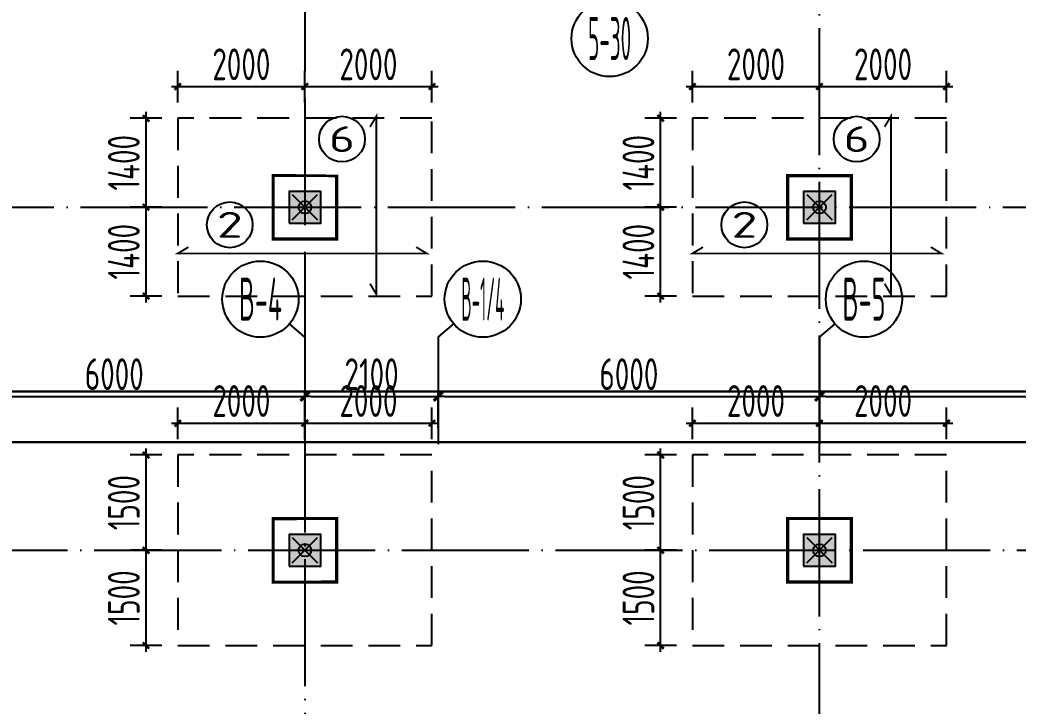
# Model space of a CAD drawing. Extents: x -57409 to 252654, y -8259 to 229119.
# Drawn here: x 67493 to 83203, y 122011 to 132811 of the extents above; entities that cross this region are included whole.
import ezdxf
from ezdxf.enums import TextEntityAlignment as Align

# ---------------------------------------------------------------- set-up
doc = ezdxf.new("R2010")
doc.units = 0
doc.header["$LTSCALE"] = 100
doc.header["$PDMODE"] = 35
doc.header["$PDSIZE"] = 200
doc.linetypes.add('DASHED', pattern=[0.75, 0.5, -0.25])
doc.linetypes.add('DOTE', pattern=[2.4200000000000004, 2, -0.2, 0.02, -0.2])
doc.layers.get('0').update_dxf_attribs({"linetype": 'CONTINUOUS'})
doc.layers.get('Defpoints').update_dxf_attribs({"linetype": 'CONTINUOUS'})
for name, color, linetype in [('B-TEXT', 3, 'CONTINUOUS'), ('codim', 7, 'CONTINUOUS'), ('COLU', 7, 'CONTINUOUS'), ('CT', 2, 'CONTINUOUS'), ('dote', 253, 'DOTE'), ('h填实-柱墙', 254, 'CONTINUOUS'), ('Z-AXIS', 3, 'CONTINUOUS'), ('Z-TEXT', 2, 'CONTINUOUS'), ('z柱下板带', 140, 'CONTINUOUS'), ('板底钢筋', 24, 'CONTINUOUS')]:
    doc.layers.add(name, color=color, linetype=linetype)
doc.layers.add('重心计算', color=7, linetype='CONTINUOUS', plot=False)
doc.styles.add('_TCH_AXIS', font='tssdeng.shx', dxfattribs={"width": 0.7, "bigfont": 'tssdchn.shx'})
doc.styles.add('COMPLEX', font='tssdeng.shx', dxfattribs={"width": 0.7, "bigfont": 'tssdchn.shx'})
doc.styles.add('Jgcad-DIM', font='tssdeng.shx', dxfattribs={"width": 0.7, "bigfont": 'tssdchn.shx'})
doc.styles.add('TSSD_Dimension', font='tssdeng.shx', dxfattribs={"width": 0.7})
doc.dimstyles.new('TSSD_100_100$0', dxfattribs={"dimtxt": 300, "dimasz": 100, "dimexe": 100, "dimexo": 250, "dimgap": 100, "dimtad": 1, "dimdec": 0, "dimzin": 0, "dimdsep": 46, "dimtxsty": 'TSSD_Dimension', "dimblk": '_tsdbk', "dimblk1": '_tsdbk', "dimblk2": '_tsdbk', "dimsah": 1, "dimcen": 0, "dimdle": 100, "dimclrt": 7, "dimadec": 0, "dimazin": 0, "dimtfac": 1, "dimtdec": 0, "dimtix": 1, "dimtmove": 2, "dimatfit": 3, "dimldrblk": '_tsdbk', "dimfxl": 1, "dimtolj": 1, "dimtzin": 0, "dimarcsym": 0})

# ---------------------------------------------------------------- blocks, each defined once
blk = doc.blocks.new('_tsdbk')
blk.add_line((-1, 0), (0, 0))
at = {"const_width": 0.5}
blk.add_lwpolyline([(-0.7000000000000001, -0.7000000000000001), (0.7000000000000001, 0.7000000000000001)], dxfattribs=at)
blk = doc.blocks.new('*D197')
at = {"layer": 'Defpoints', "color": 0}
for p in [(71977.64116101834, 126884.3521640792), (65977.64116101805, 126132.6482850613), (71977.64116101834, 126132.6482850611)]:
    blk.add_point(p, dxfattribs=at)
at = {"layer": 'Z-AXIS', "color": 0, "lineweight": -2}
for p, q in [((65977.64116101805, 126382.6482850613), (65977.64116101805, 126984.3521640792)), ((71977.64116101834, 126382.6482850611), (71977.64116101834, 126984.3521640792)), ((66077.64116101805, 126884.3521640792), (71877.64116101834, 126884.3521640792))]:
    blk.add_line(p, q, dxfattribs=at)
at = {"layer": 'Z-AXIS', "color": 0, "lineweight": -2, "xscale": 100, "yscale": 100, "zscale": 100, "rotation": 180}
blk.add_blockref('_tsdbk', (65977.64116101805, 126884.3521640792), dxfattribs=at)
at = {"layer": 'Z-AXIS', "color": 0, "lineweight": -2, "xscale": 100, "yscale": 100, "zscale": 100}
blk.add_blockref('_tsdbk', (71977.64116101834, 126884.3521640792), dxfattribs=at)
at = {"layer": 'Z-AXIS', "color": 7, "insert": (68977.6411610182, 127234.3521640792), "char_height": 500, "attachment_point": 5, "style": 'TSSD_Dimension'}
blk.add_mtext('\\A1;6000', dxfattribs=at)
blk = doc.blocks.new('*D198')
at = {"layer": 'Defpoints', "color": 0}
for p in [(88177.6411610198, 126884.3521640787), (80077.64116101974, 126132.648285061), (88177.6411610198, 126132.6482850613)]:
    blk.add_point(p, dxfattribs=at)
at = {"layer": 'Z-AXIS', "color": 0, "lineweight": -2}
for p, q in [((80077.64116101974, 126382.648285061), (80077.64116101974, 126984.3521640787)), ((88177.6411610198, 126382.6482850613), (88177.6411610198, 126984.3521640787)), ((80177.64116101974, 126884.3521640787), (88077.6411610198, 126884.3521640787))]:
    blk.add_line(p, q, dxfattribs=at)
at = {"layer": 'Z-AXIS', "color": 0, "lineweight": -2, "xscale": 100, "yscale": 100, "zscale": 100, "rotation": 180}
blk.add_blockref('_tsdbk', (80077.64116101974, 126884.3521640787), dxfattribs=at)
at = {"layer": 'Z-AXIS', "color": 0, "lineweight": -2, "xscale": 100, "yscale": 100, "zscale": 100}
blk.add_blockref('_tsdbk', (88177.6411610198, 126884.3521640787), dxfattribs=at)
at = {"layer": 'Z-AXIS', "color": 7, "insert": (84127.64116101977, 127234.3521640787), "char_height": 500, "attachment_point": 5, "style": 'TSSD_Dimension'}
blk.add_mtext('\\A1;8100', dxfattribs=at)
blk = doc.blocks.new('_AXISO')
blk.add_circle((2.273736754432321e-13, -5.684341886080801e-14), 0.5)
at = {"layer": 'B-TEXT', "style": 'COMPLEX', "width": 1.450892857142857}
blk.add_attdef('A', text='', height=0.56, dxfattribs=at).set_placement((0.2493750000001, -0.2800000000000296), (0.7493750000001, -0.2800000000000296), align=Align.FIT)
blk = doc.blocks.new('*D210')
at = {"layer": 'Defpoints', "color": 0}
for p in [(80077.64116101858, 126884.3521640788), (74077.64116101828, 126132.648285061), (80077.64116101858, 126132.6482850607)]:
    blk.add_point(p, dxfattribs=at)
at = {"layer": 'Z-AXIS', "color": 0, "lineweight": -2}
for p, q in [((74077.64116101828, 126382.648285061), (74077.64116101828, 126984.3521640788)), ((80077.64116101858, 126382.6482850607), (80077.64116101858, 126984.3521640788)), ((74177.64116101828, 126884.3521640788), (79977.64116101858, 126884.3521640788))]:
    blk.add_line(p, q, dxfattribs=at)
at = {"layer": 'Z-AXIS', "color": 0, "lineweight": -2, "xscale": 100, "yscale": 100, "zscale": 100, "rotation": 180}
blk.add_blockref('_tsdbk', (74077.64116101828, 126884.3521640788), dxfattribs=at)
at = {"layer": 'Z-AXIS', "color": 0, "lineweight": -2, "xscale": 100, "yscale": 100, "zscale": 100}
blk.add_blockref('_tsdbk', (80077.64116101858, 126884.3521640788), dxfattribs=at)
at = {"layer": 'Z-AXIS', "color": 7, "insert": (77077.64116101843, 127234.3521640788), "char_height": 500, "attachment_point": 5, "style": 'TSSD_Dimension'}
blk.add_mtext('\\A1;6000', dxfattribs=at)
blk = doc.blocks.new('*D211')
at = {"layer": 'Defpoints', "color": 0}
for p in [(74077.64116101823, 126884.3521640792), (71977.64116101866, 126132.6482850612), (74077.64116101823, 126132.648285061)]:
    blk.add_point(p, dxfattribs=at)
at = {"layer": 'Z-AXIS', "color": 0, "lineweight": -2}
for p, q in [((71977.64116101866, 126382.6482850612), (71977.64116101866, 126984.3521640792)), ((74077.64116101823, 126382.648285061), (74077.64116101823, 126984.3521640792)), ((72077.64116101866, 126884.3521640792), (73977.64116101823, 126884.3521640792))]:
    blk.add_line(p, q, dxfattribs=at)
at = {"layer": 'Z-AXIS', "color": 0, "lineweight": -2, "xscale": 100, "yscale": 100, "zscale": 100, "rotation": 180}
blk.add_blockref('_tsdbk', (71977.64116101866, 126884.3521640792), dxfattribs=at)
at = {"layer": 'Z-AXIS', "color": 0, "lineweight": -2, "xscale": 100, "yscale": 100, "zscale": 100}
blk.add_blockref('_tsdbk', (74077.64116101823, 126884.3521640792), dxfattribs=at)
at = {"layer": 'Z-AXIS', "color": 7, "insert": (73027.64116101844, 127234.3521640792), "char_height": 500, "attachment_point": 5, "style": 'TSSD_Dimension'}
blk.add_mtext('\\A1;2100', dxfattribs=at)
blk = doc.blocks.new('_ArchTick')
at = {"color": 0, "linetype": 'ByBlock', "const_width": 0.4}
blk.add_lwpolyline([(-0.5, -0.5), (0.5, 0.5)], dxfattribs=at)
blk = doc.blocks.new('*D1781')
at = {"layer": 'codim', "color": 0, "lineweight": -2}
blk.add_line((69477.64116101852, 128362.723042073), (69477.64116101852, 129962.7230420728), dxfattribs=at)
at = {"layer": 'codim', "color": 7, "lineweight": -2}
for p, q in [((69727.64116101852, 129862.7230420728), (69227.64116101852, 129862.7230420728)), ((69727.64116101852, 128462.723042073), (69227.64116101852, 128462.723042073))]:
    blk.add_line(p, q, dxfattribs=at)
at = {"layer": 'Defpoints', "color": 0}
for p in [(69477.64116101852, 129862.7230420728), (69977.64116101852, 129862.7230420728), (69977.64116101852, 128462.723042073)]:
    blk.add_point(p, dxfattribs=at)
at = {"layer": 'codim', "color": 0, "lineweight": -2, "xscale": 100, "yscale": 100, "zscale": 100}
for p, rotation in [((69477.64116101852, 129862.7230420728), 90), ((69477.64116101852, 128462.723042073), 270)]:
    blk.add_blockref('_ArchTick', p, dxfattribs=dict(at, rotation=rotation))
at = {"layer": 'codim', "color": 1, "insert": (69127.6411610185, 129162.7230420729), "char_height": 500, "attachment_point": 5, "rotation": 90, "style": 'Jgcad-DIM'}
blk.add_mtext('\\A1;1400', dxfattribs=at)
blk = doc.blocks.new('*D1782')
at = {"layer": 'codim', "color": 0, "lineweight": -2}
blk.add_line((69477.64116101852, 129762.7230420728), (69477.64116101852, 131362.7230420728), dxfattribs=at)
at = {"layer": 'codim', "color": 7, "lineweight": -2}
for p, q in [((69727.64116101852, 131262.7230420728), (69227.64116101852, 131262.7230420728)), ((69727.64116101852, 129862.7230420728), (69227.64116101852, 129862.7230420728))]:
    blk.add_line(p, q, dxfattribs=at)
at = {"layer": 'Defpoints', "color": 0}
for p in [(69477.64116101852, 131262.7230420728), (69977.64116101852, 131262.7230420728), (69977.64116101852, 129862.7230420728)]:
    blk.add_point(p, dxfattribs=at)
at = {"layer": 'codim', "color": 0, "lineweight": -2, "xscale": 100, "yscale": 100, "zscale": 100}
for p, rotation in [((69477.64116101852, 131262.7230420728), 90), ((69477.64116101852, 129862.7230420728), 270)]:
    blk.add_blockref('_ArchTick', p, dxfattribs=dict(at, rotation=rotation))
at = {"layer": 'codim', "color": 1, "insert": (69127.6411610185, 130562.7230420728), "char_height": 500, "attachment_point": 5, "rotation": 90, "style": 'Jgcad-DIM'}
blk.add_mtext('\\A1;1400', dxfattribs=at)
blk = doc.blocks.new('*D1792')
at = {"layer": 'codim', "color": 7, "lineweight": -2}
for p, q in [((69977.64116101852, 131512.7230420728), (69977.64116101852, 132012.7230420728)), ((71977.64116101852, 131512.7230420728), (71977.64116101852, 132012.7230420728))]:
    blk.add_line(p, q, dxfattribs=at)
at = {"layer": 'codim', "color": 0, "lineweight": -2}
blk.add_line((69877.64116101852, 131762.7230420728), (72077.64116101852, 131762.7230420728), dxfattribs=at)
at = {"layer": 'Defpoints', "color": 0}
for p in [(71977.64116101852, 131762.7230420728), (69977.64116101852, 131262.7230420728), (71977.64116101852, 131262.7230420728)]:
    blk.add_point(p, dxfattribs=at)
at = {"layer": 'codim', "color": 0, "lineweight": -2, "xscale": 100, "yscale": 100, "zscale": 100, "rotation": 180}
blk.add_blockref('_ArchTick', (69977.64116101852, 131762.7230420728), dxfattribs=at)
at = {"layer": 'codim', "color": 0, "lineweight": -2, "xscale": 100, "yscale": 100, "zscale": 100}
blk.add_blockref('_ArchTick', (71977.64116101852, 131762.7230420728), dxfattribs=at)
at = {"layer": 'codim', "color": 1, "insert": (70977.64116101852, 132112.7230420728), "char_height": 500, "attachment_point": 5, "style": 'Jgcad-DIM'}
blk.add_mtext('\\A1;2000', dxfattribs=at)
blk = doc.blocks.new('*D1793')
at = {"layer": 'codim', "color": 7, "lineweight": -2}
for p, q in [((71977.64116101852, 131512.7230420728), (71977.64116101852, 132012.7230420728)), ((73977.64116101852, 131512.723042073), (73977.64116101852, 132012.7230420728))]:
    blk.add_line(p, q, dxfattribs=at)
at = {"layer": 'codim', "color": 0, "lineweight": -2}
blk.add_line((71877.64116101852, 131762.7230420728), (74077.64116101852, 131762.7230420728), dxfattribs=at)
at = {"layer": 'Defpoints', "color": 0}
for p in [(73977.64116101852, 131762.7230420728), (71977.64116101852, 131262.7230420728), (73977.64116101852, 131262.723042073)]:
    blk.add_point(p, dxfattribs=at)
at = {"layer": 'codim', "color": 0, "lineweight": -2, "xscale": 100, "yscale": 100, "zscale": 100, "rotation": 180}
blk.add_blockref('_ArchTick', (71977.64116101852, 131762.7230420728), dxfattribs=at)
at = {"layer": 'codim', "color": 0, "lineweight": -2, "xscale": 100, "yscale": 100, "zscale": 100}
blk.add_blockref('_ArchTick', (73977.64116101852, 131762.7230420728), dxfattribs=at)
at = {"layer": 'codim', "color": 1, "insert": (72977.64116101852, 132112.7230420728), "char_height": 500, "attachment_point": 5, "style": 'Jgcad-DIM'}
blk.add_mtext('\\A1;2000', dxfattribs=at)
blk = doc.blocks.new('*D1794')
at = {"layer": 'codim', "color": 0, "lineweight": -2}
blk.add_line((77577.64116101956, 128362.7230420728), (77577.64116101956, 129962.7230420728), dxfattribs=at)
at = {"layer": 'codim', "color": 7, "lineweight": -2}
for p, q in [((77827.64116101956, 129862.7230420728), (77327.64116101956, 129862.7230420728)), ((77827.64116101956, 128462.7230420728), (77327.64116101956, 128462.7230420728))]:
    blk.add_line(p, q, dxfattribs=at)
at = {"layer": 'Defpoints', "color": 0}
for p in [(77577.64116101956, 129862.7230420728), (78077.64116101956, 129862.7230420728), (78077.64116101956, 128462.7230420728)]:
    blk.add_point(p, dxfattribs=at)
at = {"layer": 'codim', "color": 0, "lineweight": -2, "xscale": 100, "yscale": 100, "zscale": 100}
for p, rotation in [((77577.64116101956, 129862.7230420728), 90), ((77577.64116101956, 128462.7230420728), 270)]:
    blk.add_blockref('_ArchTick', p, dxfattribs=dict(at, rotation=rotation))
at = {"layer": 'codim', "color": 1, "insert": (77227.64116101955, 129162.7230420728), "char_height": 500, "attachment_point": 5, "rotation": 90, "style": 'Jgcad-DIM'}
blk.add_mtext('\\A1;1400', dxfattribs=at)
blk = doc.blocks.new('*D1795')
at = {"layer": 'codim', "color": 0, "lineweight": -2}
blk.add_line((77577.64116101956, 129762.7230420728), (77577.64116101956, 131362.723042073), dxfattribs=at)
at = {"layer": 'codim', "color": 7, "lineweight": -2}
for p, q in [((77827.64116101956, 131262.723042073), (77327.64116101956, 131262.723042073)), ((77827.64116101956, 129862.7230420728), (77327.64116101956, 129862.7230420728))]:
    blk.add_line(p, q, dxfattribs=at)
at = {"layer": 'Defpoints', "color": 0}
for p in [(77577.64116101956, 131262.723042073), (78077.64116101956, 131262.723042073), (78077.64116101956, 129862.7230420728)]:
    blk.add_point(p, dxfattribs=at)
at = {"layer": 'codim', "color": 0, "lineweight": -2, "xscale": 100, "yscale": 100, "zscale": 100}
for p, rotation in [((77577.64116101956, 131262.723042073), 90), ((77577.64116101956, 129862.7230420728), 270)]:
    blk.add_blockref('_ArchTick', p, dxfattribs=dict(at, rotation=rotation))
at = {"layer": 'codim', "color": 1, "insert": (77227.64116101955, 130562.7230420729), "char_height": 500, "attachment_point": 5, "rotation": 90, "style": 'Jgcad-DIM'}
blk.add_mtext('\\A1;1400', dxfattribs=at)
blk = doc.blocks.new('*D1796')
at = {"layer": 'codim', "color": 7, "lineweight": -2}
for p, q in [((78077.64116101956, 131512.723042073), (78077.64116101956, 132012.723042073)), ((80077.64116101956, 131512.723042073), (80077.64116101956, 132012.723042073))]:
    blk.add_line(p, q, dxfattribs=at)
at = {"layer": 'codim', "color": 0, "lineweight": -2}
blk.add_line((77977.64116101956, 131762.723042073), (80177.64116101956, 131762.723042073), dxfattribs=at)
at = {"layer": 'Defpoints', "color": 0}
for p in [(80077.64116101956, 131762.723042073), (78077.64116101956, 131262.723042073), (80077.64116101956, 131262.723042073)]:
    blk.add_point(p, dxfattribs=at)
at = {"layer": 'codim', "color": 0, "lineweight": -2, "xscale": 100, "yscale": 100, "zscale": 100, "rotation": 180}
blk.add_blockref('_ArchTick', (78077.64116101956, 131762.723042073), dxfattribs=at)
at = {"layer": 'codim', "color": 0, "lineweight": -2, "xscale": 100, "yscale": 100, "zscale": 100}
blk.add_blockref('_ArchTick', (80077.64116101956, 131762.723042073), dxfattribs=at)
at = {"layer": 'codim', "color": 1, "insert": (79077.64116101956, 132112.723042073), "char_height": 500, "attachment_point": 5, "style": 'Jgcad-DIM'}
blk.add_mtext('\\A1;2000', dxfattribs=at)
blk = doc.blocks.new('*D1797')
at = {"layer": 'codim', "color": 7, "lineweight": -2}
for p, q in [((80077.64116101956, 131512.723042073), (80077.64116101956, 132012.723042073)), ((82077.64116101956, 131512.7230420728), (82077.64116101956, 132012.723042073))]:
    blk.add_line(p, q, dxfattribs=at)
at = {"layer": 'codim', "color": 0, "lineweight": -2}
blk.add_line((79977.64116101956, 131762.723042073), (82177.64116101956, 131762.723042073), dxfattribs=at)
at = {"layer": 'Defpoints', "color": 0}
for p in [(82077.64116101956, 131762.723042073), (80077.64116101956, 131262.723042073), (82077.64116101956, 131262.7230420728)]:
    blk.add_point(p, dxfattribs=at)
at = {"layer": 'codim', "color": 0, "lineweight": -2, "xscale": 100, "yscale": 100, "zscale": 100, "rotation": 180}
blk.add_blockref('_ArchTick', (80077.64116101956, 131762.723042073), dxfattribs=at)
at = {"layer": 'codim', "color": 0, "lineweight": -2, "xscale": 100, "yscale": 100, "zscale": 100}
blk.add_blockref('_ArchTick', (82077.64116101956, 131762.723042073), dxfattribs=at)
at = {"layer": 'codim', "color": 1, "insert": (81077.64116101956, 132112.723042073), "char_height": 500, "attachment_point": 5, "style": 'Jgcad-DIM'}
blk.add_mtext('\\A1;2000', dxfattribs=at)
blk = doc.blocks.new('*D1608')
at = {"layer": 'codim', "color": 7, "lineweight": -2}
for p, q in [((69727.6411610184, 124462.7230420698), (69227.6411610184, 124462.7230420698)), ((69727.6411610184, 122962.7230420699), (69227.6411610184, 122962.7230420699))]:
    blk.add_line(p, q, dxfattribs=at)
at = {"layer": 'codim', "color": 0, "lineweight": -2}
blk.add_line((69477.6411610184, 122862.7230420699), (69477.6411610184, 124562.7230420698), dxfattribs=at)
at = {"layer": 'Defpoints', "color": 0}
for p in [(69477.6411610184, 124462.7230420698), (69977.6411610184, 124462.7230420698), (69977.6411610184, 122962.7230420699)]:
    blk.add_point(p, dxfattribs=at)
at = {"layer": 'codim', "color": 0, "lineweight": -2, "xscale": 100, "yscale": 100, "zscale": 100}
for p, rotation in [((69477.6411610184, 124462.7230420698), 90), ((69477.6411610184, 122962.7230420699), 270)]:
    blk.add_blockref('_ArchTick', p, dxfattribs=dict(at, rotation=rotation))
at = {"layer": 'codim', "color": 1, "insert": (69127.64116101839, 123712.7230420699), "char_height": 500, "attachment_point": 5, "rotation": 90, "style": 'Jgcad-DIM'}
blk.add_mtext('\\A1;1500', dxfattribs=at)
blk = doc.blocks.new('*D1609')
at = {"layer": 'codim', "color": 0, "lineweight": -2}
blk.add_line((69477.6411610184, 124362.7230420698), (69477.6411610184, 126062.7230420699), dxfattribs=at)
at = {"layer": 'codim', "color": 7, "lineweight": -2}
for p, q in [((69727.6411610184, 125962.7230420699), (69227.6411610184, 125962.7230420699)), ((69727.6411610184, 124462.7230420698), (69227.6411610184, 124462.7230420698))]:
    blk.add_line(p, q, dxfattribs=at)
at = {"layer": 'Defpoints', "color": 0}
for p in [(69477.6411610184, 125962.7230420699), (69977.6411610184, 125962.7230420699), (69977.6411610184, 124462.7230420698)]:
    blk.add_point(p, dxfattribs=at)
at = {"layer": 'codim', "color": 0, "lineweight": -2, "xscale": 100, "yscale": 100, "zscale": 100}
for p, rotation in [((69477.6411610184, 125962.7230420699), 90), ((69477.6411610184, 124462.7230420698), 270)]:
    blk.add_blockref('_ArchTick', p, dxfattribs=dict(at, rotation=rotation))
at = {"layer": 'codim', "color": 1, "insert": (69127.64116101839, 125212.7230420699), "char_height": 500, "attachment_point": 5, "rotation": 90, "style": 'Jgcad-DIM'}
blk.add_mtext('\\A1;1500', dxfattribs=at)
blk = doc.blocks.new('*D1610')
at = {"layer": 'codim', "color": 7, "lineweight": -2}
for p, q in [((69977.6411610184, 126212.7230420699), (69977.6411610184, 126712.7230420699)), ((71977.6411610184, 126212.7230420699), (71977.6411610184, 126712.7230420699))]:
    blk.add_line(p, q, dxfattribs=at)
at = {"layer": 'codim', "color": 0, "lineweight": -2}
blk.add_line((69877.6411610184, 126462.7230420699), (72077.6411610184, 126462.7230420699), dxfattribs=at)
at = {"layer": 'Defpoints', "color": 0}
for p in [(71977.6411610184, 126462.7230420699), (69977.6411610184, 125962.7230420699), (71977.6411610184, 125962.7230420699)]:
    blk.add_point(p, dxfattribs=at)
at = {"layer": 'codim', "color": 0, "lineweight": -2, "xscale": 100, "yscale": 100, "zscale": 100, "rotation": 180}
blk.add_blockref('_ArchTick', (69977.6411610184, 126462.7230420699), dxfattribs=at)
at = {"layer": 'codim', "color": 0, "lineweight": -2, "xscale": 100, "yscale": 100, "zscale": 100}
blk.add_blockref('_ArchTick', (71977.6411610184, 126462.7230420699), dxfattribs=at)
at = {"layer": 'codim', "color": 1, "insert": (70977.6411610184, 126812.7230420699), "char_height": 500, "attachment_point": 5, "style": 'Jgcad-DIM'}
blk.add_mtext('\\A1;2000', dxfattribs=at)
blk = doc.blocks.new('*D1611')
at = {"layer": 'codim', "color": 7, "lineweight": -2}
for p, q in [((71977.6411610184, 126212.7230420699), (71977.6411610184, 126712.7230420699)), ((73977.6411610184, 126212.72304207), (73977.6411610184, 126712.7230420699))]:
    blk.add_line(p, q, dxfattribs=at)
at = {"layer": 'codim', "color": 0, "lineweight": -2}
blk.add_line((71877.6411610184, 126462.7230420699), (74077.6411610184, 126462.7230420699), dxfattribs=at)
at = {"layer": 'Defpoints', "color": 0}
for p in [(73977.6411610184, 126462.7230420699), (71977.6411610184, 125962.7230420699), (73977.6411610184, 125962.72304207)]:
    blk.add_point(p, dxfattribs=at)
at = {"layer": 'codim', "color": 0, "lineweight": -2, "xscale": 100, "yscale": 100, "zscale": 100, "rotation": 180}
blk.add_blockref('_ArchTick', (71977.6411610184, 126462.7230420699), dxfattribs=at)
at = {"layer": 'codim', "color": 0, "lineweight": -2, "xscale": 100, "yscale": 100, "zscale": 100}
blk.add_blockref('_ArchTick', (73977.6411610184, 126462.7230420699), dxfattribs=at)
at = {"layer": 'codim', "color": 1, "insert": (72977.6411610184, 126812.7230420699), "char_height": 500, "attachment_point": 5, "style": 'Jgcad-DIM'}
blk.add_mtext('\\A1;2000', dxfattribs=at)
blk = doc.blocks.new('*D1318')
at = {"layer": 'codim', "color": 7, "lineweight": -2}
for p, q in [((77827.64116101991, 124462.72304207), (77327.6411610198, 124462.72304207)), ((77827.6411610198, 122962.72304207), (77327.6411610198, 122962.72304207))]:
    blk.add_line(p, q, dxfattribs=at)
at = {"layer": 'codim', "color": 0, "lineweight": -2}
blk.add_line((77577.6411610198, 122862.72304207), (77577.6411610198, 124562.72304207), dxfattribs=at)
at = {"layer": 'Defpoints', "color": 0}
for p in [(77577.6411610198, 124462.72304207), (78077.64116101991, 124462.72304207), (78077.6411610198, 122962.72304207)]:
    blk.add_point(p, dxfattribs=at)
at = {"layer": 'codim', "color": 0, "lineweight": -2, "xscale": 100, "yscale": 100, "zscale": 100}
for p, rotation in [((77577.6411610198, 124462.72304207), 90), ((77577.6411610198, 122962.72304207), 270)]:
    blk.add_blockref('_ArchTick', p, dxfattribs=dict(at, rotation=rotation))
at = {"layer": 'codim', "color": 1, "insert": (77227.64116101978, 123712.72304207), "char_height": 500, "attachment_point": 5, "rotation": 90, "style": 'Jgcad-DIM'}
blk.add_mtext('\\A1;1500', dxfattribs=at)
blk = doc.blocks.new('*D1319')
at = {"layer": 'codim', "color": 0, "lineweight": -2}
blk.add_line((77577.6411610198, 124362.72304207), (77577.6411610198, 126062.7230420701), dxfattribs=at)
at = {"layer": 'codim', "color": 7, "lineweight": -2}
for p, q in [((77827.64116102003, 125962.7230420701), (77327.6411610198, 125962.7230420701)), ((77827.64116101991, 124462.72304207), (77327.6411610198, 124462.72304207))]:
    blk.add_line(p, q, dxfattribs=at)
at = {"layer": 'Defpoints', "color": 0}
for p in [(77577.6411610198, 125962.7230420701), (78077.64116102003, 125962.7230420701), (78077.64116101991, 124462.72304207)]:
    blk.add_point(p, dxfattribs=at)
at = {"layer": 'codim', "color": 0, "lineweight": -2, "xscale": 100, "yscale": 100, "zscale": 100}
for p, rotation in [((77577.6411610198, 125962.7230420701), 90), ((77577.6411610198, 124462.72304207), 270)]:
    blk.add_blockref('_ArchTick', p, dxfattribs=dict(at, rotation=rotation))
at = {"layer": 'codim', "color": 1, "insert": (77227.64116101978, 125212.7230420701), "char_height": 500, "attachment_point": 5, "rotation": 90, "style": 'Jgcad-DIM'}
blk.add_mtext('\\A1;1500', dxfattribs=at)
blk = doc.blocks.new('*D1320')
at = {"layer": 'codim', "color": 7, "lineweight": -2}
for p, q in [((78077.64116102003, 126212.7230420701), (78077.64116102003, 126712.7230420701)), ((80077.64116101991, 126212.7230420699), (80077.64116101991, 126712.7230420701))]:
    blk.add_line(p, q, dxfattribs=at)
at = {"layer": 'codim', "color": 0, "lineweight": -2}
blk.add_line((77977.64116102003, 126462.7230420701), (80177.64116101991, 126462.7230420701), dxfattribs=at)
at = {"layer": 'Defpoints', "color": 0}
for p in [(80077.64116101991, 126462.7230420701), (78077.64116102003, 125962.7230420701), (80077.64116101991, 125962.7230420699)]:
    blk.add_point(p, dxfattribs=at)
at = {"layer": 'codim', "color": 0, "lineweight": -2, "xscale": 100, "yscale": 100, "zscale": 100, "rotation": 180}
blk.add_blockref('_ArchTick', (78077.64116102003, 126462.7230420701), dxfattribs=at)
at = {"layer": 'codim', "color": 0, "lineweight": -2, "xscale": 100, "yscale": 100, "zscale": 100}
blk.add_blockref('_ArchTick', (80077.64116101991, 126462.7230420701), dxfattribs=at)
at = {"layer": 'codim', "color": 1, "insert": (79077.64116101997, 126812.7230420701), "char_height": 500, "attachment_point": 5, "style": 'Jgcad-DIM'}
blk.add_mtext('\\A1;2000', dxfattribs=at)
blk = doc.blocks.new('*D1321')
at = {"layer": 'codim', "color": 7, "lineweight": -2}
for p, q in [((80077.64116101991, 126212.7230420699), (80077.64116101991, 126712.7230420701)), ((82077.64116101991, 126212.7230420702), (82077.64116101991, 126712.7230420701))]:
    blk.add_line(p, q, dxfattribs=at)
at = {"layer": 'codim', "color": 0, "lineweight": -2}
blk.add_line((79977.64116101991, 126462.7230420701), (82177.64116101991, 126462.7230420701), dxfattribs=at)
at = {"layer": 'Defpoints', "color": 0}
for p in [(82077.64116101991, 126462.7230420701), (80077.64116101991, 125962.7230420699), (82077.64116101991, 125962.7230420702)]:
    blk.add_point(p, dxfattribs=at)
at = {"layer": 'codim', "color": 0, "lineweight": -2, "xscale": 100, "yscale": 100, "zscale": 100, "rotation": 180}
blk.add_blockref('_ArchTick', (80077.64116101991, 126462.7230420701), dxfattribs=at)
at = {"layer": 'codim', "color": 0, "lineweight": -2, "xscale": 100, "yscale": 100, "zscale": 100}
blk.add_blockref('_ArchTick', (82077.64116101991, 126462.7230420701), dxfattribs=at)
at = {"layer": 'codim', "color": 1, "insert": (81077.64116101991, 126812.7230420701), "char_height": 500, "attachment_point": 5, "style": 'Jgcad-DIM'}
blk.add_mtext('\\A1;2000', dxfattribs=at)
blk = doc.blocks.new('后浇带现场')
at = {"color": 6, "lineweight": 30}
for points in [[(662200.3696183115, 674230.0739679462), (718556.7851825319, 674230.0739679309), (718556.7851825319, 624270.0739679486), (707583.4684449239, 624270.0739679486), (707285.6505431356, 620896.8219088176), (700214.5434843595, 616964.1778676277), (698138.6273918906, 620872.7306023692), (664797.4764583819, 619533.6261844179)], [(662200.3696183111, 673430.0739679462), (717756.7851825319, 673430.0739679313), (717756.7851825319, 625070.0739679486), (706850.9870372768, 625070.0739679486), (706526.0602417183, 621389.7714219908), (700538.4979403163, 618059.7481300035), (698609.1851310497, 621692.274937896), (664765.371372269, 620332.9817144834)]]:
    blk.add_lwpolyline(points, dxfattribs=at)

msp = doc.modelspace()

# ---------------------------------------------------------------- hatches: boundary and pattern name
at = {"layer": 'h填实-柱墙'}
for points in [[(71727.64116101767, 129612.7230420677), (72227.64116101633, 129612.7230420683), (72227.64116101753, 130112.7230420682), (71727.64116101724, 130112.723042068)], [(79827.64116101869, 129612.7230420692), (80327.64116101665, 129612.7230420675), (80327.6411610173, 130112.7230420689), (79827.64116101764, 130112.7230420684)], [(71727.64116101619, 124212.7230420646), (72227.64116101564, 124212.723042065), (72227.64116101601, 124712.723042065), (71727.64116101671, 124712.7230420639)], [(79827.64116101735, 124212.7230420643), (80327.64116101779, 124212.723042065), (80327.64116101817, 124712.7230420644), (79827.64116101773, 124712.7230420647)]]:
    msp.add_hatch(color=256, dxfattribs=at).paths.add_polyline_path(points)

# ---------------------------------------------------------------- linework, layer by layer
at = {"layer": 'COLU'}
for points in [[(71727.64116101767, 129612.7230420677), (72227.64116101633, 129612.7230420683), (72227.64116101753, 130112.7230420682), (71727.64116101724, 130112.723042068)], [(79827.64116101869, 129612.7230420692), (80327.64116101665, 129612.7230420675), (80327.6411610173, 130112.7230420689), (79827.64116101764, 130112.7230420684)], [(71727.64116101619, 124212.7230420646), (72227.64116101564, 124212.723042065), (72227.64116101601, 124712.723042065), (71727.64116101671, 124712.7230420639)], [(79827.64116101735, 124212.7230420643), (80327.64116101779, 124212.723042065), (80327.64116101817, 124712.7230420644), (79827.64116101773, 124712.7230420647)]]:
    msp.add_lwpolyline(points, close=True, dxfattribs=at)
at = {"layer": 'CT'}
for points, const_width in [([(71477.64116101759, 129362.7230420679), (72477.64116101773, 129362.7230420685), (72477.64116101671, 130362.7230420689), (71477.6411610166, 130362.7230420679)], 49.99999999999998), ([(79577.64116101578, 129362.7230420704), (80577.64116101581, 129362.7230420668), (80577.64116101956, 130362.7230420669), (79577.64116101974, 130362.7230420705)], 49.99999999999998), ([(71477.64116101683, 123962.723042064), (72477.64116101645, 123962.723042065), (72477.64116101578, 124962.723042065), (71477.64116101555, 124962.7230420639)], 49.99999999999999), ([(79577.64116101782, 123962.7230420642), (80577.64116101782, 123962.7230420648), (80577.64116101695, 124962.723042065), (79577.64116101712, 124962.7230420643)], 49.99999999999998)]:
    msp.add_lwpolyline(points, close=True, dxfattribs=dict(at, const_width=const_width))
at = {"layer": 'dote', "ltscale": 10}
for p, q in [((71977.64116101872, 141262.7230420712), (71977.6411610179, 101662.7230420654)), ((80077.64116102053, 79862.72304205791), (80077.6411610196, 135262.7230420733)), ((46665.74697798927, 129862.7230420727), (160983.078756959, 129862.723042073)), ((46882.51755365849, 124462.7230420698), (160066.8074439671, 124462.72304207))]:
    msp.add_line(p, q, dxfattribs=at)
at = {"layer": 'Z-AXIS'}
for p, q in [((71977.64116101852, 127816.079174248), (71733.19243552422, 128025.6055429572)), ((74077.64116101849, 127816.0791742482), (74322.08988651278, 128025.6055429571)), ((80077.64116101965, 127816.0791742482), (80322.08988651395, 128025.6055429574)), ((71977.6411610184, 127816.079174248), (71977.64116101837, 126132.6482850609)), ((74077.64116101849, 127816.0791742482), (74077.64116101846, 126132.6482850611)), ((80077.64116101965, 127816.0791742482), (80077.64116101971, 126132.6482850611))]:
    msp.add_line(p, q, dxfattribs=at)
at = {"layer": 'z柱下板带', "color": 181, "linetype": 'DASHED', "ltscale": 10}
for points in [[(69977.64116101757, 128462.7230420682), (73977.64116101757, 128462.7230420682), (73977.64116101757, 131262.7230420682), (69977.64116101757, 131262.7230420682)], [(78077.64116102042, 128462.7230420986), (82077.64116102042, 128462.7230420986), (82077.64116102042, 131262.7230420986), (78077.64116102042, 131262.7230420986)]]:
    msp.add_lwpolyline(points, close=True, dxfattribs=at)
at = {"layer": 'z柱下板带', "linetype": 'DASHED', "ltscale": 10}
for points in [[(69977.64116100493, 122962.7230420659), (73977.64116100493, 122962.7230420659), (73977.64116100493, 125962.7230420659), (69977.64116100493, 125962.7230420659)], [(78077.64116100609, 122962.7230420659), (82077.64116100609, 122962.7230420659), (82077.64116100609, 125962.7230420659), (78077.64116100609, 125962.7230420659)]]:
    msp.add_lwpolyline(points, close=True, dxfattribs=at)
at = {"layer": '板底钢筋', "const_width": 30}
for points in [[(73002.33380721441, 128659.9834346503), (73102.33380721488, 128493.3162593573), (73102.33380721488, 131294.5503153908), (73002.33380721464, 131127.8831400983)], [(81102.33380721726, 128659.9834346807), (81202.33380721773, 128493.3162593877), (81202.33380721773, 131294.5503154212), (81102.3338072175, 131127.8831401287)], [(70144.3083363106, 129235.0787277298), (69977.64116101757, 129135.0787277292), (73896.74164422012, 129135.0787277292), (73730.07446892756, 129235.0787277295)], [(78244.30833631345, 129235.0787277602), (78077.64116102042, 129135.0787277597), (81996.74164422297, 129135.0787277597), (81830.07446893041, 129235.0787277599)]]:
    msp.add_lwpolyline(points, dxfattribs=at)
at = {"layer": '重心计算', "color": 5}
for p in [(71977.64116101715, 129862.7230420682), (71977.64116101715, 129862.7230420682), (80077.64116101776, 129862.7230420686), (80077.64116101776, 129862.7230420686), (71977.64116101619, 124462.7230420646), (71977.64116101619, 124462.7230420646), (80077.64116101769, 124462.7230420646), (80077.64116101769, 124462.7230420646)]:
    msp.add_point(p, dxfattribs=at)

# ---------------------------------------------------------------- block references
at = {"color": 3, "lineweight": 30}
msp.add_blockref('后浇带现场', (-627579.0991567412, -547267.3510589206), dxfattribs=at)
at = {"layer": 'Z-AXIS'}
ref = msp.add_blockref('_AXISO', (76774.78330041272, 132518.5197973948), dxfattribs=dict(at, xscale=1199.999999999998, yscale=1200, zscale=1200, rotation=359.9996457873818))
ref.add_attrib('A', '5-30', dxfattribs={"color": 7, "height": 678.8225099390856, "rotation": 359.9996457873626, "style": '_TCH_AXIS', "width": 0.3249999999998699}).set_placement((76435.36994714975, 132179.1106407322), (77114.1924570756, 132179.1064441315), align=Align.FIT)
ref = msp.add_blockref('_AXISO', (71277.64487032389, 128416.0791742365), dxfattribs=dict(at, xscale=1199.999999999998, yscale=1200, zscale=1200, rotation=359.9996457873846))
ref.add_attrib('A', 'B-4', dxfattribs={"color": 7, "height": 678.8225099390856, "rotation": 359.9996457873921, "style": '_TCH_AXIS', "width": 0.4193548387094734}).set_placement((70938.2315170608, 128076.6700175741), (71617.05402698659, 128076.6658209737), align=Align.FIT)
ref = msp.add_blockref('_AXISO', (74777.64487032409, 128416.0791742367), dxfattribs=dict(at, xscale=1199.999999999998, yscale=1200, zscale=1200, rotation=359.9996457873846))
ref.add_attrib('A', 'B-1/4', dxfattribs={"color": 7, "height": 678.8225099390856, "rotation": 359.9996457873921, "style": '_TCH_AXIS', "width": 0.2549019607841787}).set_placement((74438.23151706092, 128076.6700175741), (75117.05402698668, 128076.6658209737), align=Align.FIT)
ref = msp.add_blockref('_AXISO', (80777.64487032517, 128416.0791742368), dxfattribs=dict(at, xscale=1199.999999999998, yscale=1200, zscale=1200, rotation=359.9996457873846))
ref.add_attrib('A', 'B-5', dxfattribs={"color": 7, "height": 678.8225099390856, "rotation": 359.9996457873921, "style": '_TCH_AXIS', "width": 0.426229508196386}).set_placement((80438.2315170622, 128076.6700175742), (81117.05402698778, 128076.6658209738), align=Align.FIT)
at = {"layer": 'Z-TEXT'}
ref = msp.add_blockref('_AXISO', (72562.54013864833, 130935.2299595331), dxfattribs=dict(at, xscale=720.0000000000074, yscale=720, zscale=720, rotation=359.9996457873825))
ref.add_attrib('A', '6', dxfattribs={"layer": 'Z-AXIS', "color": 7, "height": 407.2935059634514, "rotation": 359.9996457873888, "style": '_TCH_AXIS', "width": 1.999999999998255}).set_placement((72358.89212669057, 130731.5844655353), (72766.18563264588, 130731.581947575), align=Align.FIT)
ref = msp.add_blockref('_AXISO', (80662.54013865118, 130935.2299595636), dxfattribs=dict(at, xscale=720.0000000000074, yscale=720, zscale=720, rotation=359.9996457873825))
ref.add_attrib('A', '6', dxfattribs={"layer": 'Z-AXIS', "color": 7, "height": 407.2935059634514, "rotation": 359.9996457873888, "style": '_TCH_AXIS', "width": 1.999999999998255}).set_placement((80458.89212669342, 130731.5844655657), (80866.18563264873, 130731.5819476054), align=Align.FIT)
ref = msp.add_blockref('_AXISO', (70795.55366637504, 129585.4136968948), dxfattribs=dict(at, xscale=720.0000000000074, yscale=720, zscale=720, rotation=359.9996457873825))
ref.add_attrib('A', '2', dxfattribs={"layer": 'Z-AXIS', "color": 7, "height": 407.2935059634514, "rotation": 359.9996457873888, "style": '_TCH_AXIS', "width": 1.857142857141237}).set_placement((70591.90565441728, 129381.7682028969), (70999.19916037259, 129381.7656849367), align=Align.FIT)
ref = msp.add_blockref('_AXISO', (78895.55366637789, 129585.4136969252), dxfattribs=dict(at, xscale=720.0000000000074, yscale=720, zscale=720, rotation=359.9996457873825))
ref.add_attrib('A', '2', dxfattribs={"layer": 'Z-AXIS', "color": 7, "height": 407.2935059634514, "rotation": 359.9996457873888, "style": '_TCH_AXIS', "width": 1.857142857141237}).set_placement((78691.90565442013, 129381.7682029273), (79099.19916037544, 129381.7656849671), align=Align.FIT)

# ---------------------------------------------------------------- dimensions: what is measured, and where the dimension line sits
at = {"layer": 'codim'}
for base, p1, p2, picture, middle in [((71977.64116101852, 131762.7230420728), (69977.64116101852, 131262.7230420728), (71977.64116101852, 131262.7230420728), '*D1792', (70977.64116101852, 132112.7230420728)), ((73977.64116101852, 131762.7230420728), (71977.64116101852, 131262.7230420728), (73977.64116101852, 131262.723042073), '*D1793', (72977.64116101852, 132112.7230420728)), ((80077.64116101956, 131762.723042073), (78077.64116101956, 131262.723042073), (80077.64116101956, 131262.723042073), '*D1796', (79077.64116101956, 132112.723042073)), ((82077.64116101956, 131762.723042073), (80077.64116101956, 131262.723042073), (82077.64116101956, 131262.7230420728), '*D1797', (81077.64116101956, 132112.723042073)), ((71977.6411610184, 126462.7230420699), (69977.6411610184, 125962.7230420699), (71977.6411610184, 125962.7230420699), '*D1610', (70977.6411610184, 126812.7230420699)), ((73977.6411610184, 126462.7230420699), (71977.6411610184, 125962.7230420699), (73977.6411610184, 125962.72304207), '*D1611', (72977.6411610184, 126812.7230420699)), ((80077.64116101991, 126462.7230420701), (78077.64116102003, 125962.7230420701), (80077.64116101991, 125962.7230420699), '*D1320', (79077.64116101997, 126812.7230420701)), ((82077.64116101991, 126462.7230420701), (80077.64116101991, 125962.7230420699), (82077.64116101991, 125962.7230420702), '*D1321', (81077.64116101991, 126812.7230420701))]:
    dim = msp.add_linear_dim(base=base, p1=p1, p2=p2, dimstyle='TSSD_100_100$0', override={"dimtxt": 500, "dimexe": 250, "dimtxsty": 'Jgcad-DIM', "dimblk": 'ArchTick', "dimblk1": 'ArchTick', "dimblk2": 'ArchTick', "dimclre": 7, "dimclrt": 1, "dimadec": 3}, dxfattribs=at)
    dim.commit()
    dim.dimension.update_dxf_attribs({"geometry": picture, "text_midpoint": middle})
for base, p1, p2, picture, middle in [((69477.64116101852, 131262.7230420728), (69977.64116101852, 129862.7230420728), (69977.64116101852, 131262.7230420728), '*D1782', (69127.6411610185, 130562.7230420728)), ((77577.64116101956, 131262.723042073), (78077.64116101956, 129862.7230420728), (78077.64116101956, 131262.723042073), '*D1795', (77227.64116101955, 130562.7230420729)), ((69477.64116101852, 129862.7230420728), (69977.64116101852, 128462.723042073), (69977.64116101852, 129862.7230420728), '*D1781', (69127.6411610185, 129162.7230420729)), ((77577.64116101956, 129862.7230420728), (78077.64116101956, 128462.7230420728), (78077.64116101956, 129862.7230420728), '*D1794', (77227.64116101955, 129162.7230420728)), ((69477.6411610184, 125962.7230420699), (69977.6411610184, 124462.7230420698), (69977.6411610184, 125962.7230420699), '*D1609', (69127.64116101839, 125212.7230420699)), ((77577.6411610198, 125962.7230420701), (78077.64116101991, 124462.72304207), (78077.64116102003, 125962.7230420701), '*D1319', (77227.64116101978, 125212.7230420701)), ((69477.6411610184, 124462.7230420698), (69977.6411610184, 122962.7230420699), (69977.6411610184, 124462.7230420698), '*D1608', (69127.64116101839, 123712.7230420699)), ((77577.6411610198, 124462.72304207), (78077.6411610198, 122962.72304207), (78077.64116101991, 124462.72304207), '*D1318', (77227.64116101978, 123712.72304207))]:
    dim = msp.add_linear_dim(base=base, p1=p1, p2=p2, angle=90, dimstyle='TSSD_100_100$0', override={"dimtxt": 500, "dimexe": 250, "dimtxsty": 'Jgcad-DIM', "dimblk": 'ArchTick', "dimblk1": 'ArchTick', "dimblk2": 'ArchTick', "dimclre": 7, "dimclrt": 1, "dimadec": 3}, dxfattribs=at)
    dim.commit()
    dim.dimension.update_dxf_attribs({"geometry": picture, "text_midpoint": middle})
at = {"layer": 'Z-AXIS'}
for base, p1, p2, picture, middle in [((71977.64116101834, 126884.3521640792), (65977.64116101805, 126132.6482850613), (71977.64116101834, 126132.6482850611), '*D197', (68977.6411610182, 127234.3521640792)), ((74077.64116101823, 126884.3521640792), (71977.64116101866, 126132.6482850612), (74077.64116101823, 126132.648285061), '*D211', (73027.64116101844, 127234.3521640792)), ((80077.64116101858, 126884.3521640788), (74077.64116101828, 126132.648285061), (80077.64116101858, 126132.6482850607), '*D210', (77077.64116101843, 127234.3521640788)), ((88177.6411610198, 126884.3521640787), (80077.64116101974, 126132.648285061), (88177.6411610198, 126132.6482850613), '*D198', (84127.64116101977, 127234.3521640787))]:
    dim = msp.add_linear_dim(base=base, p1=p1, p2=p2, dimstyle='TSSD_100_100$0', override={"dimtxt": 500}, dxfattribs=at)
    dim.commit()
    dim.dimension.update_dxf_attribs({"geometry": picture, "text_midpoint": middle})

doc.saveas('drawing.dxf')
